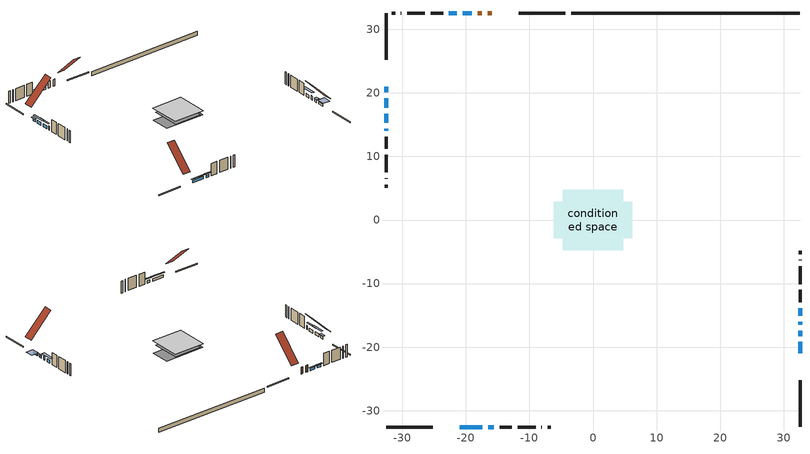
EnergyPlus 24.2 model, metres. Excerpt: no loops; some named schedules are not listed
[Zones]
conditioned space
 floor adiabatic (Floor1 construction): -4.18,-4.18 -4.18,4.18 4.18,4.18 4.18,-4.18 z0.65
 floor adiabatic (AdiabaticFloorConstruction): -4.75,-4.75 -4.75,4.75 4.75,4.75 4.75,-4.75 z1.87
 floor foundation (Slab1 construction): -6.15,-2.84 -6.15,2.84 6.15,2.84 6.15,-2.84 z-0.55
 wall outside (RimJoist1 construction): -4.33,32.57 -11.7,32.57 / -32.57,-32.57 -25.19,-32.57 / -32.57,32.57 -32.57,25.19 / 32.57,-32.57 32.57,-25.19 z0.65:0.95
 wall outside (AdiabaticWallConstruction 1): -15.93,32.57 -16.54,32.57 / -17.47,32.57 -18.11,32.57 z0.65:2.68
 wall outside (AdiabaticWallConstruction): 32.57,-20.96 32.57,-19.18 / -20.96,-32.57 -17.41,-32.57 / -16.48,-32.57 -15.62,-32.57 / -19.04,32.57 -20.51,32.57 / -21.44,32.57 -22.66,32.57 z0.65:1.36; -32.57,20.96 -32.57,20.07 z0.65:1.41; -32.57,19.14 -32.57,17.67 / -32.57,16.74 -32.57,15.27 z0.65:1.51; 32.57,-18.26 32.57,-17.44 z0.65:1.47; 32.57,-16.51 32.57,-16 / -32.57,14.34 -32.57,14.06 z0.65:1.87; 32.57,-15.08 32.57,-13.86 z0.65:1.54
 wall outside (Wall1 construction): -23.59,32.57 -25.51,32.57 / -14.69,-32.57 -12.77,-32.57 / -32.57,13.13 -32.57,11.21 / 32.57,-12.93 32.57,-11.01 z0.65:4.31
 wall outside (Wall2 construction): -26.44,32.57 -29.23,32.57 / -11.84,-32.57 -9.04,-32.57 / -32.57,10.28 -32.57,7.49 / 32.57,-10.08 32.57,-7.28 z0.65:4.31
 wall outside (Wall3 construction): -30.16,32.57 -30.22,32.57 / -8.12,-32.57 -8.05,-32.57 / -32.57,6.56 -32.57,6.49 / 32.57,-6.35 32.57,-6.29 z0.65:4.31
 wall outside (Wall4 construction): -31.15,32.57 -31.64,32.57 / -7.12,-32.57 -6.64,-32.57 / -32.57,5.57 -32.57,5.08 / 32.57,-5.36 32.57,-4.88 z0.65:4.31
 wall foundation (FoundationWall1 construction): 32.57,32.57 -3.4,32.57 z-0.55:0.65
 window (WindowConstruction): 32.57,-20.96 32.57,-19.18 z0.65:1.36
 window (WindowConstruction 6): -32.57,20.96 -32.57,20.07 z0.65:1.41
 window (WindowConstruction 7): -32.57,19.14 -32.57,17.67 z0.65:1.51
 window (WindowConstruction 8): -32.57,16.74 -32.57,15.27 z0.65:1.51
 window (WindowConstruction 9): 32.57,-18.26 32.57,-17.44 z0.65:1.46
 window (WindowConstruction 1): -20.96,-32.57 -17.41,-32.57 z0.65:1.36
 window (WindowConstruction 2): -16.48,-32.57 -15.62,-32.57 z0.65:1.36
 window (WindowConstruction 10): 32.57,-16.51 32.57,-16 z0.65:1.87
 window (WindowConstruction 11): -32.57,14.34 -32.57,14.06 z0.65:1.87
 window (WindowConstruction 3): 32.57,-15.08 32.57,-13.86 z0.65:1.54
 window (WindowConstruction 4): -19.04,32.57 -20.51,32.57 z0.65:1.36
 window (WindowConstruction 5): -21.44,32.57 -22.66,32.57 z0.65:1.36
 door (Door): -15.93,32.57 -16.54,32.57 z0.65:2.68
 door (Door 1): -17.47,32.57 -18.11,32.57 z0.65:2.68
 ceiling adiabatic (AdiabaticFloorConstruction): 4.75,-4.75 4.75,4.75 -4.75,4.75 -4.75,-4.75 z1.87
 roof outside (Roof1 construction): -15.01,32.57,4.31 -15.01,25.85,11.03 -12.63,25.85,11.03 -12.63,32.57,4.31; -21.89,-32.57,4.31 -21.89,-25.85,11.03 -24.27,-25.85,11.03 -24.27,-32.57,4.31; -32.57,21.89,4.31 -25.85,21.89,11.03 -25.85,24.27,11.03 -32.57,24.27,4.31; 32.57,-21.89,4.31 25.85,-21.89,11.03 25.85,-24.27,11.03 32.57,-24.27,4.31
shading: 32.57,-18.89 32.57,-21.26 34.7,-21.26 34.7,-18.89 z1.66; -32.57,19.77 -32.57,21.26 -33.03,21.26 -33.03,19.77 z1.71; -32.57,16.45 -32.57,20.36 -33.03,20.36 -33.03,16.45 z2.73; -32.57,14.05 -32.57,17.96 -33.03,17.96 -33.03,14.05 z2.73; 32.57,-17.29 32.57,-18.41 33.33,-18.41 33.33,-17.29 z1.61; -16.8,-32.57 -21.57,-32.57 -21.57,-32.87 -16.8,-32.87 z1.97; -15.01,-32.57 -17.09,-32.57 -17.09,-32.87 -15.01,-32.87 z1.97; 32.57,-12.64 32.57,-16.29 33.33,-16.29 33.33,-12.64 z2.76; -20.81,32.57 -18.74,32.57 -18.74,32.87 -20.81,32.87 z1.66; -22.96,32.57 -21.14,32.57 -21.14,32.87 -22.96,32.87 z1.66
[Building]
Building 1: Terrain=Suburbs
[Site:Location]
Victoria Intl AP_BC: Latitude {deg}=48.65; Longitude {deg}=-123.43; Time Zone {hr}=-8; Elevation {m}=20; Keep Site Location Information=Yes
[Site:GroundTemperature:Shallow]
8.05499, 7.06759, 6.98852, 7.45709, 9.33813, 11.2104, 12.8336, 13.8618, 13.9492, 13.1129, 11.5311, 9.71625
[Site:WaterMainsTemperature]
Calculation Method=Schedule; Temperature Schedule=mains temperature schedule
[Material] Roughness=Rough; Thermal Absorptance=0.9
Name | Thickness {m} | Conductivity {W/m-K} | Density {kg/m3} | Specific Heat {J/kg-K} | Solar Absorptance | Visible Absorptance
asphalt or fiberglass shingles | 0.00635 | 0.162714 | 1121.4 | 1465.45 | 0.4 | 0.4
concrete 4.0 in. | 0.1016 | 1.803125 | 2242.8 | 837.4 | 0.7 | 0.7
concrete 8.0 in. | 0.2032 | 1.803125 | 2242.8 | 837.4 | 0.7 | 0.7
door material | 0.04445 | 0.20624 | 512.64 | 1214.23 | 0.7 | 0.7
door material 1 | 0.04445 | 0.188738 | 512.64 | 1214.23 | 0.7 | 0.7
exterior vertical ins | 0.0193794 | 0.029427 | 32.04 | 1214.23 | 0.7 | 0.7
floor covering | 0.0127 | 0.0433444 | 54.468 | 1339.84 | 0.6 | 0.6
floor rigid ins; rim joist rigid ins | 0.103632 | 0.029427 | 32.04 | 1214.23 | 0.7 | 0.7
floor rigid ins 1; wall rigid ins | 0.512978 | 0.029427 | 32.04 | 1214.23 | 0.7 | 0.7
floor stud and cavity | 0.1397 | 0.25115 | 92.3553 | 1139.71 | 0.7 | 0.7
floor stud and cavity 1 | 0.1397 | 1.75129 | 37.0049 | 1207.88 | 0.7 | 0.7
furniture material conditioned space 1 | 0.1524 | 0.115458 | 640.8 | 1214.23 | 0.6 | 0.6
gypsum board | 0.0127 | 0.160291 | 801 | 837.4 | 0.6 | 0.6
gypsum board 1 | 0.00254 | 0.160291 | 801 | 837.4 | 0.6 | 0.6
gypsum board 2 | 0.0127 | 0.160291 | 801 | 837.4 | 0.7 | 0.7
osb sheathing 0.5 in. | 0.0127 | 0.115458 | 512.64 | 1214.23 | 0.7 | 0.7
osb sheathing 0.75 in. | 0.01905 | 0.115458 | 512.64 | 1214.23 | 0.7 | 0.7
osb sheathing 2.0 in. | 0.0508 | 0.115458 | 512.64 | 1214.23 | 0.7 | 0.7
rim joist stud and cavity | 0.0508 | 0.0756067 | 125.044 | 1163.47 | 0.6 | 0.6
roof stud and cavity | 0.2032 | 0.120782 | 78.34581 | 1123.46 | 0.7 | 0.7
wall stud and cavity | 0.0889 | 0.971105 | 153.063 | 1175.76 | 0.7 | 0.7
wall stud and cavity 1 | 0.0889 | 0.183447 | 50.32683 | 1063.81 | 0.7 | 0.7
wall stud and cavity 2 | 0.1397 | 0.86246 | 139.0536 | 1170.24 | 0.7 | 0.7
wall stud and cavity 3 | 0.1397 | 1.30083 | 139.0536 | 1170.24 | 0.7 | 0.7
wall stud and cavity 4 | 0.0889 | 0.380278 | 52.3479 | 1209.89 | 0.7 | 0.7
wall stud and cavity 5 | 0.0889 | 0.391764 | 83.0341 | 1211.67 | 0.7 | 0.7
wood siding | 0.0254 | 0.102417 | 544.68 | 1172.36 | 0.4 | 0.4
wood siding 1 | 0.00254 | 0.102417 | 544.68 | 1172.36 | 0.4 | 0.4
wood siding 2; wood siding 3; wood siding 4 | 0.0254 | 0.102417 | 544.68 | 1172.36 | 0.7 | 0.7
[WindowMaterial:SimpleGlazingSystem]
Name | U-Factor {W/m2-K} | Solar Heat Gain Coefficient
WindowMaterial | 5.27429 | 0.64
WindowMaterial 1 | 5.62065 | 0.73
WindowMaterial 10 | 5.43782 | 0.7
WindowMaterial 11 | 5.16017 | 0.65
WindowMaterial 2 | 5.42874 | 0.7
WindowMaterial 3 | 2.99742 | 0.54
WindowMaterial 4 | 2.94802 | 0.64
WindowMaterial 5 | 3.00934 | 0.52
WindowMaterial 6 | 5.47302 | 0.7
WindowMaterial 7 | 2.983789 | 0.55
WindowMaterial 8 | 2.93212 | 0.66
WindowMaterial 9 | 3.04227 | 0.48
[Construction]
AdiabaticFloorConstruction: floor stud and cavity 1, floor rigid ins 1, osb sheathing 0.75 in., floor covering
AdiabaticWallConstruction: wood siding 3, wall rigid ins, wall stud and cavity 4, gypsum board
AdiabaticWallConstruction 1: wood siding 4, wall rigid ins, wall stud and cavity 4, gypsum board
Door: door material
Door 1: door material 1
Floor1 construction: floor stud and cavity, floor rigid ins, osb sheathing 0.75 in., floor covering
FoundationWall1 construction: concrete 8.0 in., gypsum board 2
furniture construction conditioned space 1: furniture material conditioned space 1
PartitionWallConstruction: gypsum board, wall stud and cavity 5, gypsum board
RimJoist1 construction: wood siding 2, rim joist rigid ins, osb sheathing 2.0 in., rim joist stud and cavity
Roof1 construction: asphalt or fiberglass shingles, osb sheathing 0.75 in., roof stud and cavity, gypsum board
Slab1 construction: concrete 4.0 in.
Wall1 construction: wood siding, osb sheathing 0.5 in., wall stud and cavity, gypsum board
Wall2 construction: wood siding 1, wall stud and cavity 1, gypsum board 1
Wall3 construction: wood siding, osb sheathing 0.5 in., wall stud and cavity 2, gypsum board
Wall4 construction: wood siding, osb sheathing 0.5 in., wall stud and cavity 3, gypsum board
WindowConstruction: WindowMaterial
WindowConstruction 1: WindowMaterial 1
WindowConstruction 10: WindowMaterial 10
WindowConstruction 11: WindowMaterial 11
WindowConstruction 2: WindowMaterial 2
WindowConstruction 3: WindowMaterial 3
WindowConstruction 4: WindowMaterial 4
WindowConstruction 5: WindowMaterial 5
WindowConstruction 6: WindowMaterial 6
WindowConstruction 7: WindowMaterial 7
WindowConstruction 8: WindowMaterial 8
WindowConstruction 9: WindowMaterial 9
[Zone]
conditioned space: Multiplier=1; Volume {m3}=277.5; Part of Total Floor Area=Yes
[Space]
conditioned space 1: Zone=conditioned space; Volume {m3}=277.5
[SurfaceProperty:ExposedFoundationPerimeter]
Slab1: Exposed Perimeter Calculation Method=TotalExposedPerimeter; Total Exposed Perimeter {m}=35.967
[InternalMass] Zone or ZoneList=conditioned space; Space or SpaceList=conditioned space 1
Name | Construction | Surface Area {m2}
furniture mass conditioned space 1 | furniture construction conditioned space 1 | 91.9758
partition wall mass | PartitionWallConstruction | 160.07
[Lights]
interior lighting: Zone or ZoneList or Space or SpaceList=conditioned space 1; Schedule=interior lighting schedule; Design Level Calculation Method=LightingLevel; Lighting Level {W}=343.2; Return Air Fraction=0; Fraction Radiant=0.6; Fraction Visible=0.2; Fraction Replaceable=1
[People]
occupants: Zone or ZoneList or Space or SpaceList=conditioned space 1; Number of People Schedule=occupants schedule; Number of People Calculation Method=People; Number of People=3; Fraction Radiant=0.314171; Sensible Heat Fraction=0.56303; Activity Level Schedule=occupants activity schedule; Carbon Dioxide Generation Rate {m3/s-W}=0; Enable ASHRAE 55 Comfort Warnings=No; Mean Radiant Temperature Calculation Type=EnclosureAveraged
[ElectricEquipment] Zone or ZoneList or Space or SpaceList=conditioned space 1; Design Level Calculation Method=EquipmentLevel
Name | Schedule | Design Level {W} | Fraction Latent | Fraction Radiant | Fraction Lost
clothes dryer | clothes dryer schedule | 140.772 | 0.015 | 0.081 | 0.85
clothes washer | clothes washer schedule | 32.1985 | 0.03 | 0.162 | 0.7
cooking range | cooking range schedule | 215.147 | 0.08 | 0.432 | 0.2
dishwasher | dishwasher schedule | 66.8632 | 0.3 | 0.18 | 0.4
fridge | fridge schedule | 72.9452 | 0 | 0.6 | 0
mech vent bath fan 0 | mech vent bath fan 0 schedule | 50.2 | 0 | 0 | 1
mech vent house fan | mech vent house fan schedule | 0 | 0 | 0 | 1
mech vent house fan cfis | mech vent house fan cfis schedule | 0 | 0 | 0 | 0
misc plug loads | misc plug loads schedule | 494.7 | 0.045 | 0.513 | 0.1
whole house fan | Always On Discrete | 0 | 0 | 0 | 1
[OtherEquipment] Zone or ZoneList or Space or SpaceList=conditioned space 1; Design Level Calculation Method=EquipmentLevel
Name | Fuel Type | Schedule | Design Level {W} | Fraction Latent | Fraction Radiant | Fraction Lost
clothes dryer 1 | Electricity | clothes dryer schedule | 0 | 0.015 | 0.081 | 0.85
cooking range 1 | Electricity | cooking range schedule | 0 | 0.08 | 0.432 | 0.2
general water use latent | None | general water use schedule | 62.594 | 1 | 0 | 0
general water use sensible | None | general water use schedule | -61.6891 | 0 | 0.6 | 0
mech vent house fan latent load | None | Always On Discrete | 0 | 1 | 0 | 0
mech vent house fan sensible load | None | Always On Discrete | 0 | 0 | 0 | 0
water heater energy adjustment1 | Electricity | Always On Discrete | 0.01 | 0 | 0 | 1
[ZoneInfiltration:DesignFlowRate] Zone or ZoneList or Space or SpaceList=conditioned space 1; Schedule=Always On Discrete; Design Flow Rate Calculation Method=Flow/Zone; Design Flow Rate {m3/s}=0
infil flow; natural vent flow; whole house fan flow
[Foundation:Kiva]
Foundation Kiva 1: Initial Indoor Air Temperature {C}=18; Wall Height Above Grade {m}=0.649986; Wall Depth Below Slab {m}=0.2032; Custom Block Material Name 1=exterior vertical ins; Custom Block Depth 1 {m}=1.2; Custom Block X Position 1 {m}=0.2159; Custom Block Z Position 1 {m}=0
[Foundation:Kiva:Settings]
Soil Conductivity {W/m-K}=0.849921; Soil Density {kg/m3}=1842.3; Soil Specific Heat {J/kg-K}=418.7; Ground Solar Absorptivity=0.9; Ground Thermal Absorptivity=0.9; Ground Surface Roughness {m}=0.03; Far-Field Width {m}=40; Deep-Ground Boundary Condition=ZeroFlux; Deep-Ground Depth {m}=40; Minimum Cell Dimension {m}=0.2; Maximum Cell Growth Coefficient=3; Simulation Timestep=Timestep
[Exterior:Lights]
exterior lighting: Schedule=exterior lighting schedule; Design Level {W}=75.6
[Schedule:Week:Daily]
interior lighting schedule Week Rule - Jan1-Jan27: interior lighting schedule day, interior lighting schedule day, interior lighting schedule day, interior lighting schedule day, interior lighting schedule day, interior lighting schedule day, interior lighting schedule day, interior lighting schedule default day, interior lighting schedule default day, interior lighting schedule default day, interior lighting schedule default day, interior lighting schedule default day
interior lighting schedule Week Rule - Jan28-Feb3: interior lighting schedule day, interior lighting schedule day, interior lighting schedule day, interior lighting schedule day, interior lighting schedule day 1, interior lighting schedule day 1, interior lighting schedule day 1, interior lighting schedule default day, interior lighting schedule default day, interior lighting schedule default day, interior lighting schedule default day, interior lighting schedule default day
interior lighting schedule Week Rule - Feb4-Feb24: interior lighting schedule day 1, interior lighting schedule day 1, interior lighting schedule day 1, interior lighting schedule day 1, interior lighting schedule day 1, interior lighting schedule day 1, interior lighting schedule day 1, interior lighting schedule default day, interior lighting schedule default day, interior lighting schedule default day, interior lighting schedule default day, interior lighting schedule default day
interior lighting schedule Week Rule - Feb25-Mar3: interior lighting schedule day 1, interior lighting schedule day 1, interior lighting schedule day 1, interior lighting schedule day 1, interior lighting schedule day 2, interior lighting schedule day 2, interior lighting schedule day 2, interior lighting schedule default day, interior lighting schedule default day, interior lighting schedule default day, interior lighting schedule default day, interior lighting schedule default day
interior lighting schedule Week Rule - Mar4-Mar31: interior lighting schedule day 2, interior lighting schedule day 2, interior lighting schedule day 2, interior lighting schedule day 2, interior lighting schedule day 2, interior lighting schedule day 2, interior lighting schedule day 2, interior lighting schedule default day, interior lighting schedule default day, interior lighting schedule default day, interior lighting schedule default day, interior lighting schedule default day
interior lighting schedule Week Rule - Apr1-Apr28: interior lighting schedule day 3, interior lighting schedule day 3, interior lighting schedule day 3, interior lighting schedule day 3, interior lighting schedule day 3, interior lighting schedule day 3, interior lighting schedule day 3, interior lighting schedule default day, interior lighting schedule default day, interior lighting schedule default day, interior lighting schedule default day, interior lighting schedule default day
interior lighting schedule Week Rule - Apr29-May5: interior lighting schedule day 3, interior lighting schedule day 3, interior lighting schedule day 4, interior lighting schedule day 4, interior lighting schedule day 4, interior lighting schedule day 4, interior lighting schedule day 4, interior lighting schedule default day, interior lighting schedule default day, interior lighting schedule default day, interior lighting schedule default day, interior lighting schedule default day
interior lighting schedule Week Rule - May6-May26: interior lighting schedule day 4, interior lighting schedule day 4, interior lighting schedule day 4, interior lighting schedule day 4, interior lighting schedule day 4, interior lighting schedule day 4, interior lighting schedule day 4, interior lighting schedule default day, interior lighting schedule default day, interior lighting schedule default day, interior lighting schedule default day, interior lighting schedule default day
interior lighting schedule Week Rule - May27-Jun2: interior lighting schedule day 4, interior lighting schedule day 4, interior lighting schedule day 4, interior lighting schedule day 4, interior lighting schedule day 4, interior lighting schedule day 5, interior lighting schedule day 5, interior lighting schedule default day, interior lighting schedule default day, interior lighting schedule default day, interior lighting schedule default day, interior lighting schedule default day
interior lighting schedule Week Rule - Jun3-Jun30: interior lighting schedule day 5, interior lighting schedule day 5, interior lighting schedule day 5, interior lighting schedule day 5, interior lighting schedule day 5, interior lighting schedule day 5, interior lighting schedule day 5, interior lighting schedule default day, interior lighting schedule default day, interior lighting schedule default day, interior lighting schedule default day, interior lighting schedule default day
interior lighting schedule Week Rule - Jul1-Jul28: interior lighting schedule day 6, interior lighting schedule day 6, interior lighting schedule day 6, interior lighting schedule day 6, interior lighting schedule day 6, interior lighting schedule day 6, interior lighting schedule day 6, interior lighting schedule default day, interior lighting schedule default day, interior lighting schedule default day, interior lighting schedule default day, interior lighting schedule default day
interior lighting schedule Week Rule - Jul29-Aug4: interior lighting schedule day 6, interior lighting schedule day 6, interior lighting schedule day 6, interior lighting schedule day 7, interior lighting schedule day 7, interior lighting schedule day 7, interior lighting schedule day 7, interior lighting schedule default day, interior lighting schedule default day, interior lighting schedule default day, interior lighting schedule default day, interior lighting schedule default day
interior lighting schedule Week Rule - Aug5-Aug25: interior lighting schedule day 7, interior lighting schedule day 7, interior lighting schedule day 7, interior lighting schedule day 7, interior lighting schedule day 7, interior lighting schedule day 7, interior lighting schedule day 7, interior lighting schedule default day, interior lighting schedule default day, interior lighting schedule default day, interior lighting schedule default day, interior lighting schedule default day
interior lighting schedule Week Rule - Aug26-Sep1: interior lighting schedule day 7, interior lighting schedule day 7, interior lighting schedule day 7, interior lighting schedule day 7, interior lighting schedule day 7, interior lighting schedule day 7, interior lighting schedule day 8, interior lighting schedule default day, interior lighting schedule default day, interior lighting schedule default day, interior lighting schedule default day, interior lighting schedule default day
interior lighting schedule Week Rule - Sep2-Sep29: interior lighting schedule day 8, interior lighting schedule day 8, interior lighting schedule day 8, interior lighting schedule day 8, interior lighting schedule day 8, interior lighting schedule day 8, interior lighting schedule day 8, interior lighting schedule default day, interior lighting schedule default day, interior lighting schedule default day, interior lighting schedule default day, interior lighting schedule default day
interior lighting schedule Week Rule - Sep30-Oct6: interior lighting schedule day 8, interior lighting schedule day 9, interior lighting schedule day 9, interior lighting schedule day 9, interior lighting schedule day 9, interior lighting schedule day 9, interior lighting schedule day 9, interior lighting schedule default day, interior lighting schedule default day, interior lighting schedule default day, interior lighting schedule default day, interior lighting schedule default day
interior lighting schedule Week Rule - Oct7-Oct27: interior lighting schedule day 9, interior lighting schedule day 9, interior lighting schedule day 9, interior lighting schedule day 9, interior lighting schedule day 9, interior lighting schedule day 9, interior lighting schedule day 9, interior lighting schedule default day, interior lighting schedule default day, interior lighting schedule default day, interior lighting schedule default day, interior lighting schedule default day
interior lighting schedule Week Rule - Oct28-Nov3: interior lighting schedule day 9, interior lighting schedule day 9, interior lighting schedule day 9, interior lighting schedule day 9, interior lighting schedule day 10, interior lighting schedule day 10, interior lighting schedule day 10, interior lighting schedule default day, interior lighting schedule default day, interior lighting schedule default day, interior lighting schedule default day, interior lighting schedule default day
interior lighting schedule Week Rule - Nov4-Nov24: interior lighting schedule day 10, interior lighting schedule day 10, interior lighting schedule day 10, interior lighting schedule day 10, interior lighting schedule day 10, interior lighting schedule day 10, interior lighting schedule day 10, interior lighting schedule default day, interior lighting schedule default day, interior lighting schedule default day, interior lighting schedule default day, interior lighting schedule default day
interior lighting schedule Week Rule - Nov25-Dec1: interior lighting schedule day 10, interior lighting schedule day 10, interior lighting schedule day 10, interior lighting schedule day 10, interior lighting schedule day 10, interior lighting schedule day 10, interior lighting schedule day 11, interior lighting schedule default day, interior lighting schedule default day, interior lighting schedule default day, interior lighting schedule default day, interior lighting schedule default day
interior lighting schedule Week Rule - Dec2-Dec31: interior lighting schedule day 11, interior lighting schedule day 11, interior lighting schedule day 11, interior lighting schedule day 11, interior lighting schedule day 11, interior lighting schedule day 11, interior lighting schedule day 11, interior lighting schedule default day, interior lighting schedule default day, interior lighting schedule default day, interior lighting schedule default day, interior lighting schedule default day
occupants schedule Week Rule - Jan1-Dec31: occupants schedule day, occupants schedule day, occupants schedule day, occupants schedule day, occupants schedule day, occupants schedule day, occupants schedule day, occupants schedule default day, occupants schedule default day, occupants schedule default day, occupants schedule default day, occupants schedule default day
clothes dryer schedule Week Rule - Jan1-Dec31: clothes dryer schedule day, clothes dryer schedule day, clothes dryer schedule day, clothes dryer schedule day, clothes dryer schedule day, clothes dryer schedule day, clothes dryer schedule day, clothes dryer schedule default day, clothes dryer schedule default day, clothes dryer schedule default day, clothes dryer schedule default day, clothes dryer schedule default day
clothes washer schedule Week Rule - Jan1-Dec31: clothes washer schedule day, clothes washer schedule day, clothes washer schedule day, clothes washer schedule day, clothes washer schedule day, clothes washer schedule day, clothes washer schedule day, clothes washer schedule default day, clothes washer schedule default day, clothes washer schedule default day, clothes washer schedule default day, clothes washer schedule default day
cooking range schedule Week Rule - Jan1-Dec31: cooking range schedule day, cooking range schedule day, cooking range schedule day, cooking range schedule day, cooking range schedule day, cooking range schedule day, cooking range schedule day, cooking range schedule default day, cooking range schedule default day, cooking range schedule default day, cooking range schedule default day, cooking range schedule default day
dishwasher schedule Week Rule - Jan1-Dec31: dishwasher schedule day, dishwasher schedule day, dishwasher schedule day, dishwasher schedule day, dishwasher schedule day, dishwasher schedule day, dishwasher schedule day, dishwasher schedule default day, dishwasher schedule default day, dishwasher schedule default day, dishwasher schedule default day, dishwasher schedule default day
mech vent bath fan 0 schedule Week Rule - Jan1-Dec31: mech vent bath fan 0 schedule day, mech vent bath fan 0 schedule day, mech vent bath fan 0 schedule day, mech vent bath fan 0 schedule day, mech vent bath fan 0 schedule day, mech vent bath fan 0 schedule day, mech vent bath fan 0 schedule day, mech vent bath fan 0 schedule default day, mech vent bath fan 0 schedule default day, mech vent bath fan 0 schedule default day, mech vent bath fan 0 schedule default day, mech vent bath fan 0 schedule default day
misc plug loads schedule Week Rule - Jan1-Dec31: misc plug loads schedule day, misc plug loads schedule day, misc plug loads schedule day, misc plug loads schedule day, misc plug loads schedule day, misc plug loads schedule day, misc plug loads schedule day, misc plug loads schedule default day, misc plug loads schedule default day, misc plug loads schedule default day, misc plug loads schedule default day, misc plug loads schedule default day
general water use schedule Week Rule - Jan1-Dec31: general water use schedule day, general water use schedule day, general water use schedule day, general water use schedule day, general water use schedule day, general water use schedule day, general water use schedule day, general water use schedule default day, general water use schedule default day, general water use schedule default day, general water use schedule default day, general water use schedule default day
exterior lighting schedule Week Rule - Jan1-Jan27: exterior lighting schedule day, exterior lighting schedule day, exterior lighting schedule day, exterior lighting schedule day, exterior lighting schedule day, exterior lighting schedule day, exterior lighting schedule day, exterior lighting schedule default day, exterior lighting schedule default day, exterior lighting schedule default day, exterior lighting schedule default day, exterior lighting schedule default day
exterior lighting schedule Week Rule - Jan28-Feb3: exterior lighting schedule day, exterior lighting schedule day, exterior lighting schedule day, exterior lighting schedule day, exterior lighting schedule day 1, exterior lighting schedule day 1, exterior lighting schedule day 1, exterior lighting schedule default day, exterior lighting schedule default day, exterior lighting schedule default day, exterior lighting schedule default day, exterior lighting schedule default day
exterior lighting schedule Week Rule - Feb4-Feb24: exterior lighting schedule day 1, exterior lighting schedule day 1, exterior lighting schedule day 1, exterior lighting schedule day 1, exterior lighting schedule day 1, exterior lighting schedule day 1, exterior lighting schedule day 1, exterior lighting schedule default day, exterior lighting schedule default day, exterior lighting schedule default day, exterior lighting schedule default day, exterior lighting schedule default day
exterior lighting schedule Week Rule - Feb25-Mar3: exterior lighting schedule day 1, exterior lighting schedule day 1, exterior lighting schedule day 1, exterior lighting schedule day 1, exterior lighting schedule day 2, exterior lighting schedule day 2, exterior lighting schedule day 2, exterior lighting schedule default day, exterior lighting schedule default day, exterior lighting schedule default day, exterior lighting schedule default day, exterior lighting schedule default day
exterior lighting schedule Week Rule - Mar4-Mar31: exterior lighting schedule day 2, exterior lighting schedule day 2, exterior lighting schedule day 2, exterior lighting schedule day 2, exterior lighting schedule day 2, exterior lighting schedule day 2, exterior lighting schedule day 2, exterior lighting schedule default day, exterior lighting schedule default day, exterior lighting schedule default day, exterior lighting schedule default day, exterior lighting schedule default day
exterior lighting schedule Week Rule - Apr1-Apr28: exterior lighting schedule day 3, exterior lighting schedule day 3, exterior lighting schedule day 3, exterior lighting schedule day 3, exterior lighting schedule day 3, exterior lighting schedule day 3, exterior lighting schedule day 3, exterior lighting schedule default day, exterior lighting schedule default day, exterior lighting schedule default day, exterior lighting schedule default day, exterior lighting schedule default day
exterior lighting schedule Week Rule - Apr29-May5: exterior lighting schedule day 3, exterior lighting schedule day 3, exterior lighting schedule day 4, exterior lighting schedule day 4, exterior lighting schedule day 4, exterior lighting schedule day 4, exterior lighting schedule day 4, exterior lighting schedule default day, exterior lighting schedule default day, exterior lighting schedule default day, exterior lighting schedule default day, exterior lighting schedule default day
exterior lighting schedule Week Rule - May6-May26: exterior lighting schedule day 4, exterior lighting schedule day 4, exterior lighting schedule day 4, exterior lighting schedule day 4, exterior lighting schedule day 4, exterior lighting schedule day 4, exterior lighting schedule day 4, exterior lighting schedule default day, exterior lighting schedule default day, exterior lighting schedule default day, exterior lighting schedule default day, exterior lighting schedule default day
exterior lighting schedule Week Rule - May27-Jun2: exterior lighting schedule day 4, exterior lighting schedule day 4, exterior lighting schedule day 4, exterior lighting schedule day 4, exterior lighting schedule day 4, exterior lighting schedule day 5, exterior lighting schedule day 5, exterior lighting schedule default day, exterior lighting schedule default day, exterior lighting schedule default day, exterior lighting schedule default day, exterior lighting schedule default day
exterior lighting schedule Week Rule - Jun3-Jun30: exterior lighting schedule day 5, exterior lighting schedule day 5, exterior lighting schedule day 5, exterior lighting schedule day 5, exterior lighting schedule day 5, exterior lighting schedule day 5, exterior lighting schedule day 5, exterior lighting schedule default day, exterior lighting schedule default day, exterior lighting schedule default day, exterior lighting schedule default day, exterior lighting schedule default day
exterior lighting schedule Week Rule - Jul1-Jul28: exterior lighting schedule day 6, exterior lighting schedule day 6, exterior lighting schedule day 6, exterior lighting schedule day 6, exterior lighting schedule day 6, exterior lighting schedule day 6, exterior lighting schedule day 6, exterior lighting schedule default day, exterior lighting schedule default day, exterior lighting schedule default day, exterior lighting schedule default day, exterior lighting schedule default day
exterior lighting schedule Week Rule - Jul29-Aug4: exterior lighting schedule day 6, exterior lighting schedule day 6, exterior lighting schedule day 6, exterior lighting schedule day 7, exterior lighting schedule day 7, exterior lighting schedule day 7, exterior lighting schedule day 7, exterior lighting schedule default day, exterior lighting schedule default day, exterior lighting schedule default day, exterior lighting schedule default day, exterior lighting schedule default day
exterior lighting schedule Week Rule - Aug5-Aug25: exterior lighting schedule day 7, exterior lighting schedule day 7, exterior lighting schedule day 7, exterior lighting schedule day 7, exterior lighting schedule day 7, exterior lighting schedule day 7, exterior lighting schedule day 7, exterior lighting schedule default day, exterior lighting schedule default day, exterior lighting schedule default day, exterior lighting schedule default day, exterior lighting schedule default day
exterior lighting schedule Week Rule - Aug26-Sep1: exterior lighting schedule day 7, exterior lighting schedule day 7, exterior lighting schedule day 7, exterior lighting schedule day 7, exterior lighting schedule day 7, exterior lighting schedule day 7, exterior lighting schedule day 8, exterior lighting schedule default day, exterior lighting schedule default day, exterior lighting schedule default day, exterior lighting schedule default day, exterior lighting schedule default day
exterior lighting schedule Week Rule - Sep2-Sep29: exterior lighting schedule day 8, exterior lighting schedule day 8, exterior lighting schedule day 8, exterior lighting schedule day 8, exterior lighting schedule day 8, exterior lighting schedule day 8, exterior lighting schedule day 8, exterior lighting schedule default day, exterior lighting schedule default day, exterior lighting schedule default day, exterior lighting schedule default day, exterior lighting schedule default day
exterior lighting schedule Week Rule - Sep30-Oct6: exterior lighting schedule day 8, exterior lighting schedule day 9, exterior lighting schedule day 9, exterior lighting schedule day 9, exterior lighting schedule day 9, exterior lighting schedule day 9, exterior lighting schedule day 9, exterior lighting schedule default day, exterior lighting schedule default day, exterior lighting schedule default day, exterior lighting schedule default day, exterior lighting schedule default day
exterior lighting schedule Week Rule - Oct7-Oct27: exterior lighting schedule day 9, exterior lighting schedule day 9, exterior lighting schedule day 9, exterior lighting schedule day 9, exterior lighting schedule day 9, exterior lighting schedule day 9, exterior lighting schedule day 9, exterior lighting schedule default day, exterior lighting schedule default day, exterior lighting schedule default day, exterior lighting schedule default day, exterior lighting schedule default day
exterior lighting schedule Week Rule - Oct28-Nov3: exterior lighting schedule day 9, exterior lighting schedule day 9, exterior lighting schedule day 9, exterior lighting schedule day 9, exterior lighting schedule day 10, exterior lighting schedule day 10, exterior lighting schedule day 10, exterior lighting schedule default day, exterior lighting schedule default day, exterior lighting schedule default day, exterior lighting schedule default day, exterior lighting schedule default day
exterior lighting schedule Week Rule - Nov4-Nov24: exterior lighting schedule day 10, exterior lighting schedule day 10, exterior lighting schedule day 10, exterior lighting schedule day 10, exterior lighting schedule day 10, exterior lighting schedule day 10, exterior lighting schedule day 10, exterior lighting schedule default day, exterior lighting schedule default day, exterior lighting schedule default day, exterior lighting schedule default day, exterior lighting schedule default day
exterior lighting schedule Week Rule - Nov25-Dec1: exterior lighting schedule day 10, exterior lighting schedule day 10, exterior lighting schedule day 10, exterior lighting schedule day 10, exterior lighting schedule day 10, exterior lighting schedule day 10, exterior lighting schedule day 11, exterior lighting schedule default day, exterior lighting schedule default day, exterior lighting schedule default day, exterior lighting schedule default day, exterior lighting schedule default day
[Schedule:Year]
interior lighting schedule: interior lighting schedule Week Rule - Jan1-Jan27, 1, 1, 1, 27, interior lighting schedule Week Rule - Jan28-Feb3, 1, 28, 2, 3, interior lighting schedule Week Rule - Feb4-Feb24, 2, 4, 2, 24, interior lighting schedule Week Rule - Feb25-Mar3, 2, 25, 3, 3, interior lighting schedule Week Rule - Mar4-Mar31, 3, 4, 3, 31, interior lighting schedule Week Rule - Apr1-Apr28, 4, 1, 4, 28, interior lighting schedule Week Rule - Apr29-May5, 4, 29, 5, 5, interior lighting schedule Week Rule - May6-May26, 5, 6, 5, 26, interior lighting schedule Week Rule - May27-Jun2, 5, 27, 6, 2, interior lighting schedule Week Rule - Jun3-Jun30, 6, 3, 6, 30, interior lighting schedule Week Rule - Jul1-Jul28, 7, 1, 7, 28, interior lighting schedule Week Rule - Jul29-Aug4, 7, 29, 8, 4, interior lighting schedule Week Rule - Aug5-Aug25, 8, 5, 8, 25, interior lighting schedule Week Rule - Aug26-Sep1, 8, 26, 9, 1, interior lighting schedule Week Rule - Sep2-Sep29, 9, 2, 9, 29, interior lighting schedule Week Rule - Sep30-Oct6, 9, 30, 10, 6, interior lighting schedule Week Rule - Oct7-Oct27, 10, 7, 10, 27, interior lighting schedule Week Rule - Oct28-Nov3, 10, 28, 11, 3, interior lighting schedule Week Rule - Nov4-Nov24, 11, 4, 11, 24, interior lighting schedule Week Rule - Nov25-Dec1, 11, 25, 12, 1, interior lighting schedule Week Rule - Dec2-Dec31, 12, 2, 12, 31
occupants schedule: occupants schedule Week Rule - Jan1-Dec31, 1, 1, 12, 31
clothes dryer schedule: clothes dryer schedule Week Rule - Jan1-Dec31, 1, 1, 12, 31
clothes washer schedule: clothes washer schedule Week Rule - Jan1-Dec31, 1, 1, 12, 31
cooking range schedule: cooking range schedule Week Rule - Jan1-Dec31, 1, 1, 12, 31
dishwasher schedule: dishwasher schedule Week Rule - Jan1-Dec31, 1, 1, 12, 31
mech vent bath fan 0 schedule: mech vent bath fan 0 schedule Week Rule - Jan1-Dec31, 1, 1, 12, 31
misc plug loads schedule: misc plug loads schedule Week Rule - Jan1-Dec31, 1, 1, 12, 31
general water use schedule: general water use schedule Week Rule - Jan1-Dec31, 1, 1, 12, 31
exterior lighting schedule: exterior lighting schedule Week Rule - Jan1-Jan27, 1, 1, 1, 27, exterior lighting schedule Week Rule - Jan28-Feb3, 1, 28, 2, 3, exterior lighting schedule Week Rule - Feb4-Feb24, 2, 4, 2, 24, exterior lighting schedule Week Rule - Feb25-Mar3, 2, 25, 3, 3, exterior lighting schedule Week Rule - Mar4-Mar31, 3, 4, 3, 31, exterior lighting schedule Week Rule - Apr1-Apr28, 4, 1, 4, 28, exterior lighting schedule Week Rule - Apr29-May5, 4, 29, 5, 5, exterior lighting schedule Week Rule - May6-May26, 5, 6, 5, 26, exterior lighting schedule Week Rule - May27-Jun2, 5, 27, 6, 2, exterior lighting schedule Week Rule - Jun3-Jun30, 6, 3, 6, 30, exterior lighting schedule Week Rule - Jul1-Jul28, 7, 1, 7, 28, exterior lighting schedule Week Rule - Jul29-Aug4, 7, 29, 8, 4, exterior lighting schedule Week Rule - Aug5-Aug25, 8, 5, 8, 25, exterior lighting schedule Week Rule - Aug26-Sep1, 8, 26, 9, 1, exterior lighting schedule Week Rule - Sep2-Sep29, 9, 2, 9, 29, exterior lighting schedule Week Rule - Sep30-Oct6, 9, 30, 10, 6, exterior lighting schedule Week Rule - Oct7-Oct27, 10, 7, 10, 27, exterior lighting schedule Week Rule - Oct28-Nov3, 10, 28, 11, 3, exterior lighting schedule Week Rule - Nov4-Nov24, 11, 4, 11, 24, exterior lighting schedule Week Rule - Nov25-Dec1, 11, 25, 12, 1, exterior lighting schedule Week Rule - Dec2-Dec31, 12, 2, 12, 31
[Schedule:Constant]
Name | Hourly Value
occupants activity schedule | 117.228
fridge schedule | 0
mech vent house fan schedule; mech vent house fan cfis schedule; Always On Discrete | 1
[Schedule:Compact]
mains temperature schedule: Through: 01/01, For: AllDays, Until: 24:00, 11.3917, Through: 01/02, For: AllDays, Until: 24:00, 11.3578, Through: 01/03, For: AllDays, Until: 24:00, 11.3239, Through: 01/04, For: AllDays, Until: 24:00, 11.2911, Through: 01/05, For: AllDays, Until: 24:00, 11.2594, Through: 01/06, For: AllDays, Until: 24:00, 11.2278, Through: 01/07, For: AllDays, Until: 24:00, 11.1972, Through: 01/08, For: AllDays, Until: 24:00, 11.1672, Through: 01/09, For: AllDays, Until: 24:00, 11.1378, Through: 01/10, For: AllDays, Until: 24:00, 11.1094, Through: 01/11, For: AllDays, Until: 24:00, 11.0817, Through: 01/12, For: AllDays, Until: 24:00, 11.0544, Through: 01/13, For: AllDays, Until: 24:00, 11.0283, Through: 01/14, For: AllDays, Until: 24:00, 11.0028, Through: 01/15, For: AllDays, Until: 24:00, 10.9778, Through: 01/16, For: AllDays, Until: 24:00, 10.9539, Through: 01/17, For: AllDays, Until: 24:00, 10.9311, Through: 01/18, For: AllDays, Until: 24:00, 10.9089, Through: 01/19, For: AllDays, Until: 24:00, 10.8872, Through: 01/20, For: AllDays, Until: 24:00, 10.8661, Through: 01/21, For: AllDays, Until: 24:00, 10.8467, Through: 01/22, For: AllDays, Until: 24:00, 10.8272, Through: 01/23, For: AllDays, Until: 24:00, 10.8089, Through: 01/24, For: AllDays, Until: 24:00, 10.7917, Through: 01/25, For: AllDays, Until: 24:00, 10.775, Through: 01/26, For: AllDays, Until: 24:00, 10.7594, Through: 01/27, For: AllDays, Until: 24:00, 10.7444, Through: 01/28, For: AllDays, Until: 24:00, 10.7306, Through: 01/29, For: AllDays, Until: 24:00, 10.7172, Through: 01/30, For: AllDays, Until: 24:00, 10.705, Through: 01/31, For: AllDays, Until: 24:00, 10.6933, Through: 02/01, For: AllDays, Until: 24:00, 10.6828, Through: 02/02, For: AllDays, Until: 24:00, 10.6733, Through: 02/03, For: AllDays, Until: 24:00, 10.6644, Through: 02/04, For: AllDays, Until: 24:00, 10.6567, Through: 02/05, For: AllDays, Until: 24:00, 10.6494, Through: 02/06, For: AllDays, Until: 24:00, 10.6433, Through: 02/07, For: AllDays, Until: 24:00, 10.6378, Through: 02/08, For: AllDays, Until: 24:00, 10.6333, Through: 02/09, For: AllDays, Until: 24:00, 10.63, Through: 02/10, For: AllDays, Until: 24:00, 10.6272, Through: 02/11, For: AllDays, Until: 24:00, 10.6256, Through: 02/12, For: AllDays, Until: 24:00, 10.625, Through: 02/13, For: AllDays, Until: 24:00, 10.625, Through: 02/14, For: AllDays, Until: 24:00, 10.6256, Through: 02/15, For: AllDays, Until: 24:00, 10.6278, Through: 02/16, For: AllDays, Until: 24:00, 10.63, Through: 02/17, For: AllDays, Until: 24:00, 10.6339, Through: 02/18, For: AllDays, Until: 24:00, 10.6383, Through: 02/19, For: AllDays, Until: 24:00, 10.6439, Through: 02/20, For: AllDays, Until: 24:00, 10.65, Through: 02/21, For: AllDays, Until: 24:00, 10.6572, Through: 02/22, For: AllDays, Until: 24:00, 10.665, Through: 02/23, For: AllDays, Until: 24:00, 10.6739, Through: 02/24, For: AllDays, Until: 24:00, 10.6839, Through: 02/25, For: AllDays, Until: 24:00, 10.6944, Through: 02/26, For: AllDays, Until: 24:00, 10.7056, Through: 02/27, For: AllDays, Until: 24:00, 10.7183, Through: 02/28, For: AllDays, Until: 24:00, 10.7311, Through: 03/01, For: AllDays, Until: 24:00, 10.7456, Through: 03/02, For: AllDays, Until: 24:00, 10.7606, Through: 03/03, For: AllDays, Until: 24:00, 10.7761, Through: 03/04, For: AllDays, Until: 24:00, 10.7928, Through: 03/05, For: AllDays, Until: 24:00, 10.81, Through: 03/06, For: AllDays, Until: 24:00, 10.8283, Through: 03/07, For: AllDays, Until: 24:00, 10.8478, Through: 03/08, For: AllDays, Until: 24:00, 10.8678, Through: 03/09, For: AllDays, Until: 24:00, 10.8883, Through: 03/10, For: AllDays, Until: 24:00, 10.91, Through: 03/11, For: AllDays, Until: 24:00, 10.9322, Through: 03/12, For: AllDays, Until: 24:00, 10.9556, Through: 03/13, For: AllDays, Until: 24:00, 10.9794, Through: 03/14, For: AllDays, Until: 24:00, 11.0044, Through: 03/15, For: AllDays, Until: 24:00, 11.03, Through: 03/16, For: AllDays, Until: 24:00, 11.0561, Through: 03/17, For: AllDays, Until: 24:00, 11.0833, Through: 03/18, For: AllDays, Until: 24:00, 11.1111, Through: 03/19, For: AllDays, Until: 24:00, 11.1394, Through: 03/20, For: AllDays, Until: 24:00, 11.1689, Through: 03/21, For: AllDays, Until: 24:00, 11.1989, Through: 03/22, For: AllDays, Until: 24:00, 11.2294, Through: 03/23, For: AllDays, Until: 24:00, 11.2611, Through: 03/24, For: AllDays, Until: 24:00, 11.2933, Through: 03/25, For: AllDays, Until: 24:00, 11.3261, Through: 03/26, For: AllDays, Until: 24:00, 11.36, Through: 03/27, For: AllDays, Until: 24:00, 11.3939, Through: 03/28, For: AllDays, Until: 24:00, 11.4289, Through: 03/29, For: AllDays, Until: 24:00, 11.4644, Through: 03/30, For: AllDays, Until: 24:00, 11.5006, Through: 03/31, For: AllDays, Until: 24:00, 11.5372, Through: 04/01, For: AllDays, Until: 24:00, 11.5744, Through: 04/02, For: AllDays, Until: 24:00, 11.6128, Through: 04/03, For: AllDays, Until: 24:00, 11.6511, Through: 04/04, For: AllDays, Until: 24:00, 11.6906, Through: 04/05, For: AllDays, Until: 24:00, 11.7306, Through: 04/06, For: AllDays, Until: 24:00, 11.7706, Through: 04/07, For: AllDays, Until: 24:00, 11.8117, Through: 04/08, For: AllDays, Until: 24:00, 11.8528, Through: 04/09, For: AllDays, Until: 24:00, 11.895, Through: 04/10, For: AllDays, Until: 24:00, 11.9372, Through: 04/11, For: AllDays, Until: 24:00, 11.9806, Through: 04/12, For: AllDays, Until: 24:00, 12.0239, Through: 04/13, For: AllDays, Until: 24:00, 12.0678, Through: 04/14, For: AllDays, Until: 24:00, 12.1122, Through: 04/15, For: AllDays, Until: 24:00, 12.1572, Through: 04/16, For: AllDays, Until: 24:00, 12.2022, Through: 04/17, For: AllDays, Until: 24:00, 12.2478, Through: 04/18, For: AllDays, Until: 24:00, 12.2939, Through: 04/19, For: AllDays, Until: 24:00, 12.3406, Through: 04/20, For: AllDays, Until: 24:00, 12.3872, Through: 04/21, For: AllDays, Until: 24:00, 12.435, Through: 04/22, For: AllDays, Until: 24:00, 12.4822, Through: 04/23, For: AllDays, Until: 24:00, 12.5306, Through: 04/24, For: AllDays, Until: 24:00, 12.5783, Through: 04/25, For: AllDays, Until: 24:00, 12.6272, Through: 04/26, For: AllDays, Until: 24:00, 12.6761, Through: 04/27, For: AllDays, Until: 24:00, 12.725, Through: 04/28, For: AllDays, Until: 24:00, 12.7744, Through: 04/29, For: AllDays, Until: 24:00, 12.8244, Through: 04/30, For: AllDays, Until: 24:00, 12.8744, Through: 05/01, For: AllDays, Until: 24:00, 12.9244, Through: 05/02, For: AllDays, Until: 24:00, 12.9744, Through: 05/03, For: AllDays, Until: 24:00, 13.025, Through: 05/04, For: AllDays, Until: 24:00, 13.0761, Through: 05/05, For: AllDays, Until: 24:00, 13.1267, Through: 05/06, For: AllDays, Until: 24:00, 13.1778, Through: 05/07, For: AllDays, Until: 24:00, 13.2289, Through: 05/08, For: AllDays, Until: 24:00, 13.2806, Through: 05/09, For: AllDays, Until: 24:00, 13.3317, Through: 05/10, For: AllDays, Until: 24:00, 13.3833, Through: 05/11, For: AllDays, Until: 24:00, 13.435, Through: 05/12, For: AllDays, Until: 24:00, 13.4861, Through: 05/13, For: AllDays, Until: 24:00, 13.5378, Through: 05/14, For: AllDays, Until: 24:00, 13.5894, Through: 05/15, For: AllDays, Until: 24:00, 13.6411, Through: 05/16, For: AllDays, Until: 24:00, 13.6933, Through: 05/17, For: AllDays, Until: 24:00, 13.745, Through: 05/18, For: AllDays, Until: 24:00, 13.7961, Through: 05/19, For: AllDays, Until: 24:00, 13.8478, Through: 05/20, For: AllDays, Until: 24:00, 13.8994, Through: 05/21, For: AllDays, Until: 24:00, 13.9511, Through: 05/22, For: AllDays, Until: 24:00, 14.0022, Through: 05/23, For: AllDays, Until: 24:00, 14.0533, Through: 05/24, For: AllDays, Until: 24:00, 14.1044, Through: 05/25, For: AllDays, Until: 24:00, 14.1556, Through: 05/26, For: AllDays, Until: 24:00, 14.2061, Through: 05/27, For: AllDays, Until: 24:00, 14.2572, Through: 05/28, For: AllDays, Until: 24:00, 14.3072, Through: 05/29, For: AllDays, Until: 24:00, 14.3578, Through: 05/30, For: AllDays, Until: 24:00, 14.4078, Through: 05/31, For: AllDays, Until: 24:00, 14.4572, Through: 06/01, For: AllDays, Until: 24:00, 14.5072, Through: 06/02, For: AllDays, Until: 24:00, 14.5561, Through: 06/03, For: AllDays, Until: 24:00, 14.6056, Through: 06/04, For: AllDays, Until: 24:00, 14.6539, Through: 06/05, For: AllDays, Until: 24:00, 14.7028, Through: 06/06, For: AllDays, Until: 24:00, 14.7506, Through: 06/07, For: AllDays, Until: 24:00, 14.7983, Through: 06/08, For: AllDays, Until: 24:00, 14.8456, Through: 06/09, For: AllDays, Until: 24:00, 14.8928, Through: 06/10, For: AllDays, Until: 24:00, 14.9394, Through: 06/11, For: AllDays, Until: 24:00, 14.9861, Through: 06/12, For: AllDays, Until: 24:00, 15.0317, Through: 06/13, For: AllDays, Until: 24:00, 15.0772, Through: 06/14, For: AllDays, Until: 24:00, 15.1222, Through: 06/15, For: AllDays, Until: 24:00, 15.1672, Through: 06/16, For: AllDays, Until: 24:00, 15.2111, Through: 06/17, For: AllDays, Until: 24:00, 15.255, Through: 06/18, For: AllDays, Until: 24:00, 15.2978, Through: 06/19, For: AllDays, Until: 24:00, 15.3406, Through: 06/20, For: AllDays, Until: 24:00, 15.3828, Through: 06/21, For: AllDays, Until: 24:00, 15.4244, Through: 06/22, For: AllDays, Until: 24:00, 15.4656, Through: 06/23, For: AllDays, Until: 24:00, 15.5067, Through: 06/24, For: AllDays, Until: 24:00, 15.5467, Through: 06/25, For: AllDays, Until: 24:00, 15.5861, Through: 06/26, For: AllDays, Until: 24:00, 15.625, Through: 06/27, For: AllDays, Until: 24:00, 15.6633, Through: 06/28, For: AllDays, Until: 24:00, 15.7011, Through: 06/29, For: AllDays, Until: 24:00, 15.7378, Through: 06/30, For: AllDays, Until: 24:00, 15.7744, Through: 07/01, For: AllDays, Until: 24:00, 15.8106, Through: 07/02, For: AllDays, Until: 24:00, 15.8456, Through: 07/03, For: AllDays, Until: 24:00, 15.88, Through: 07/04, For: AllDays, Until: 24:00, 15.9139, Through: 07/05, For: AllDays, Until: 24:00, 15.9472, Through: 07/06, For: AllDays, Until: 24:00, 15.9794, Through: 07/07, For: AllDays, Until: 24:00, 16.0117, Through: 07/08, For: AllDays, Until: 24:00, 16.0428, Through: 07/09, For: AllDays, Until: 24:00, 16.0728, Through: 07/10, For: AllDays, Until: 24:00, 16.1028, Through: 07/11, For: AllDays, Until: 24:00, 16.1317, Through: 07/12, For: AllDays, Until: 24:00, 16.16, Through: 07/13, For: AllDays, Until: 24:00, 16.1872, Through: 07/14, For: AllDays, Until: 24:00, 16.2139, Through: 07/15, For: AllDays, Until: 24:00, 16.24, Through: 07/16, For: AllDays, Until: 24:00, 16.265, Through: 07/17, For: AllDays, Until: 24:00, 16.2894, Through: 07/18, For: AllDays, Until: 24:00, 16.3128, Through: 07/19, For: AllDays, Until: 24:00, 16.3356, Through: 07/20, For: AllDays, Until: 24:00, 16.3578, Through: 07/21, For: AllDays, Until: 24:00, 16.3789, Through: 07/22, For: AllDays, Until: 24:00, 16.3994, Through: 07/23, For: AllDays, Until: 24:00, 16.4189, Through: 07/24, For: AllDays, Until: 24:00, 16.4372, Through: 07/25, For: AllDays, Until: 24:00, 16.4556, Through: 07/26, For: AllDays, Until: 24:00, 16.4722, Through: 07/27, For: AllDays, Until: 24:00, 16.4883, Through: 07/28, For: AllDays, Until: 24:00, 16.5039, Through: 07/29, For: AllDays, Until: 24:00, 16.5183, Through: 07/30, For: AllDays, Until: 24:00, 16.5322, Through: 07/31, For: AllDays, Until: 24:00, 16.545, Through: 08/01, For: AllDays, Until: 24:00, 16.5567, Through: 08/02, For: AllDays, Until: 24:00, 16.5678, Through: 08/03, For: AllDays, Until: 24:00, 16.5778, Through: 08/04, For: AllDays, Until: 24:00, 16.5872, Through: 08/05, For: AllDays, Until: 24:00, 16.5956, Through: 08/06, For: AllDays, Until: 24:00, 16.6033, Through: 08/07, For: AllDays, Until: 24:00, 16.61, Through: 08/08, For: AllDays, Until: 24:00, 16.6156, Through: 08/09, For: AllDays, Until: 24:00, 16.6206, Through: 08/10, For: AllDays, Until: 24:00, 16.6244, Through: 08/11, For: AllDays, Until: 24:00, 16.6278, Through: 08/12, For: AllDays, Until: 24:00, 16.63, Through: 08/13, For: AllDays, Until: 24:00, 16.6317, Through: 08/14, For: AllDays, Until: 24:00, 16.6317, Through: 08/15, For: AllDays, Until: 24:00, 16.6317, Through: 08/16, For: AllDays, Until: 24:00, 16.63, Through: 08/17, For: AllDays, Until: 24:00, 16.6278, Through: 08/18, For: AllDays, Until: 24:00, 16.625, Through: 08/19, For: AllDays, Until: 24:00, 16.6211, Through: 08/20, For: AllDays, Until: 24:00, 16.6161, Through: 08/21, For: AllDays, Until: 24:00, 16.61, Through: 08/22, For: AllDays, Until: 24:00, 16.6039, Through: 08/23, For: AllDays, Until: 24:00, 16.5961, Through: 08/24, For: AllDays, Until: 24:00, 16.5878, Through: 08/25, For: AllDays, Until: 24:00, 16.5783, Through: 08/26, For: AllDays, Until: 24:00, 16.5683, Through: 08/27, For: AllDays, Until: 24:00, 16.5572, Through: 08/28, For: AllDays, Until: 24:00, 16.5456, Through: 08/29, For: AllDays, Until: 24:00, 16.5328, Through: 08/30, For: AllDays, Until: 24:00, 16.5189, Through: 08/31, For: AllDays, Until: 24:00, 16.5044, Through: 09/01, For: AllDays, Until: 24:00, 16.4894, Through: 09/02, For: AllDays, Until: 24:00, 16.4733, Through: 09/03, For: AllDays, Until: 24:00, 16.4561, Through: 09/04, For: AllDays, Until: 24:00, 16.4383, Through: 09/05, For: AllDays, Until: 24:00, 16.4194, Through: 09/06, For: AllDays, Until: 24:00, 16.4, Through: 09/07, For: AllDays, Until: 24:00, 16.38, Through: 09/08, For: AllDays, Until: 24:00, 16.3589, Through: 09/09, For: AllDays, Until: 24:00, 16.3367, Through: 09/10, For: AllDays, Until: 24:00, 16.3139, Through: 09/11, For: AllDays, Until: 24:00, 16.2906, Through: 09/12, For: AllDays, Until: 24:00, 16.2661, Through: 09/13, For: AllDays, Until: 24:00, 16.2411, Through: 09/14, For: AllDays, Until: 24:00, 16.215, Through: 09/15, For: AllDays, Until: 24:00, 16.1883, Through: 09/16, For: AllDays, Until: 24:00, 16.1611, Through: 09/17, For: AllDays, Until: 24:00, 16.1328, Through: 09/18, For: AllDays, Until: 24:00, 16.1039, Through: 09/19, For: AllDays, Until: 24:00, 16.0744, Through: 09/20, For: AllDays, Until: 24:00, 16.0439, Through: 09/21, For: AllDays, Until: 24:00, 16.0128, Through: 09/22, For: AllDays, Until: 24:00, 15.9811, Through: 09/23, For: AllDays, Until: 24:00, 15.9489, Through: 09/24, For: AllDays, Until: 24:00, 15.9156, Through: 09/25, For: AllDays, Until: 24:00, 15.8817, Through: 09/26, For: AllDays, Until: 24:00, 15.8472, Through: 09/27, For: AllDays, Until: 24:00, 15.8122, Through: 09/28, For: AllDays, Until: 24:00, 15.7761, Through: 09/29, For: AllDays, Until: 24:00, 15.74, Through: 09/30, For: AllDays, Until: 24:00, 15.7028, Through: 10/01, For: AllDays, Until: 24:00, 15.665, Through: 10/02, For: AllDays, Until: 24:00, 15.6267, Through: 10/03, For: AllDays, Until: 24:00, 15.5878, Through: 10/04, For: AllDays, Until: 24:00, 15.5483, Through: 10/05, For: AllDays, Until: 24:00, 15.5083, Through: 10/06, For: AllDays, Until: 24:00, 15.4678, Through: 10/07, For: AllDays, Until: 24:00, 15.4267, Through: 10/08, For: AllDays, Until: 24:00, 15.385, Through: 10/09, For: AllDays, Until: 24:00, 15.3428, Through: 10/10, For: AllDays, Until: 24:00, 15.3, Through: 10/11, For: AllDays, Until: 24:00, 15.2572, Through: 10/12, For: AllDays, Until: 24:00, 15.2133, Through: 10/13, For: AllDays, Until: 24:00, 15.1694, Through: 10/14, For: AllDays, Until: 24:00, 15.1244, Through: 10/15, For: AllDays, Until: 24:00, 15.0794, Through: 10/16, For: AllDays, Until: 24:00, 15.0339, Through: 10/17, For: AllDays, Until: 24:00, 14.9883, Through: 10/18, For: AllDays, Until: 24:00, 14.9417, Through: 10/19, For: AllDays, Until: 24:00, 14.895, Through: 10/20, For: AllDays, Until: 24:00, 14.8483, Through: 10/21, For: AllDays, Until: 24:00, 14.8006, Through: 10/22, For: AllDays, Until: 24:00, 14.7528, Through: 10/23, For: AllDays, Until: 24:00, 14.705, Through: 10/24, For: AllDays, Until: 24:00, 14.6567, Through: 10/25, For: AllDays, Until: 24:00, 14.6078, Through: 10/26, For: AllDays, Until: 24:00, 14.5589, Through: 10/27, For: AllDays, Until: 24:00, 14.5094, Through: 10/28, For: AllDays, Until: 24:00, 14.46, Through: 10/29, For: AllDays, Until: 24:00, 14.41, Through: 10/30, For: AllDays, Until: 24:00, 14.36, Through: 10/31, For: AllDays, Until: 24:00, 14.31, Through: 11/01, For: AllDays, Until: 24:00, 14.2594, Through: 11/02, For: AllDays, Until: 24:00, 14.2089, Through: 11/03, For: AllDays, Until: 24:00, 14.1578, Through: 11/04, For: AllDays, Until: 24:00, 14.1072, Through: 11/05, For: AllDays, Until: 24:00, 14.0561, Through: 11/06, For: AllDays, Until: 24:00, 14.005, Through: 11/07, For: AllDays, Until: 24:00, 13.9533, Through: 11/08, For: AllDays, Until: 24:00, 13.9022, Through: 11/09, For: AllDays, Until: 24:00, 13.8506, Through: 11/10, For: AllDays, Until: 24:00, 13.7989, Through: 11/11, For: AllDays, Until: 24:00, 13.7472, Through: 11/12, For: AllDays, Until: 24:00, 13.6956, Through: 11/13, For: AllDays, Until: 24:00, 13.6439, Through: 11/14, For: AllDays, Until: 24:00, 13.5922, Through: 11/15, For: AllDays, Until: 24:00, 13.5406, Through: 11/16, For: AllDays, Until: 24:00, 13.4889, Through: 11/17, For: AllDays, Until: 24:00, 13.4372, Through: 11/18, For: AllDays, Until: 24:00, 13.3856, Through: 11/19, For: AllDays, Until: 24:00, 13.3344, Through: 11/20, For: AllDays, Until: 24:00, 13.2828, Through: 11/21, For: AllDays, Until: 24:00, 13.2317, Through: 11/22, For: AllDays, Until: 24:00, 13.1806, Through: 11/23, For: AllDays, Until: 24:00, 13.1294, Through: 11/24, For: AllDays, Until: 24:00, 13.0783, Through: 11/25, For: AllDays, Until: 24:00, 13.0278, Through: 11/26, For: AllDays, Until: 24:00, 12.9772, Through: 11/27, For: AllDays, Until: 24:00, 12.9267, Through: 11/28, For: AllDays, Until: 24:00, 12.8767, Through: 11/29, For: AllDays, Until: 24:00, 12.8267, Through: 11/30, For: AllDays, Until: 24:00, 12.7772, Through: 12/01, For: AllDays, Until: 24:00, 12.7278, Through: 12/02, For: AllDays, Until: 24:00, 12.6783, Through: 12/03, For: AllDays, Until: 24:00, 12.6294, Through: 12/04, For: AllDays, Until: 24:00, 12.5811, Through: 12/05, For: AllDays, Until: 24:00, 12.5328, Through: 12/06, For: AllDays, Until: 24:00, 12.4844, Through: 12/07, For: AllDays, Until: 24:00, 12.4372, Through: 12/08, For: AllDays, Until: 24:00, 12.39, Through: 12/09, For: AllDays, Until: 24:00, 12.3428, Through: 12/10, For: AllDays, Until: 24:00, 12.2967, Through: 12/11, For: AllDays, Until: 24:00, 12.25, Through: 12/12, For: AllDays, Until: 24:00, 12.2044, Through: 12/13, For: AllDays, Until: 24:00, 12.1594, Through: 12/14, For: AllDays, Until: 24:00, 12.1144, Through: 12/15, For: AllDays, Until: 24:00, 12.07, Through: 12/16, For: AllDays, Until: 24:00, 12.0261, Through: 12/17, For: AllDays, Until: 24:00, 11.9828, Through: 12/18, For: AllDays, Until: 24:00, 11.9394, Through: 12/19, For: AllDays, Until: 24:00, 11.8972, Through: 12/20, For: AllDays, Until: 24:00, 11.855, Through: 12/21, For: AllDays, Until: 24:00, 11.8133, Through: 12/22, For: AllDays, Until: 24:00, 11.7728, Through: 12/23, For: AllDays, Until: 24:00, 11.7322, Through: 12/24, For: AllDays, Until: 24:00, 11.6928, Through: 12/25, For: AllDays, Until: 24:00, 11.6533, Through: 12/26, For: AllDays, Until: 24:00, 11.6144, Through: 12/27, For: AllDays, Until: 24:00, 11.5767, Through: 12/28, For: AllDays, Until: 24:00, 11.5389, Through: 12/29, For: AllDays, Until: 24:00, 11.5022, Through: 12/30, For: AllDays, Until: 24:00, 11.4661, Through: 12/31, For: AllDays, Until: 24:00, 11.4306
